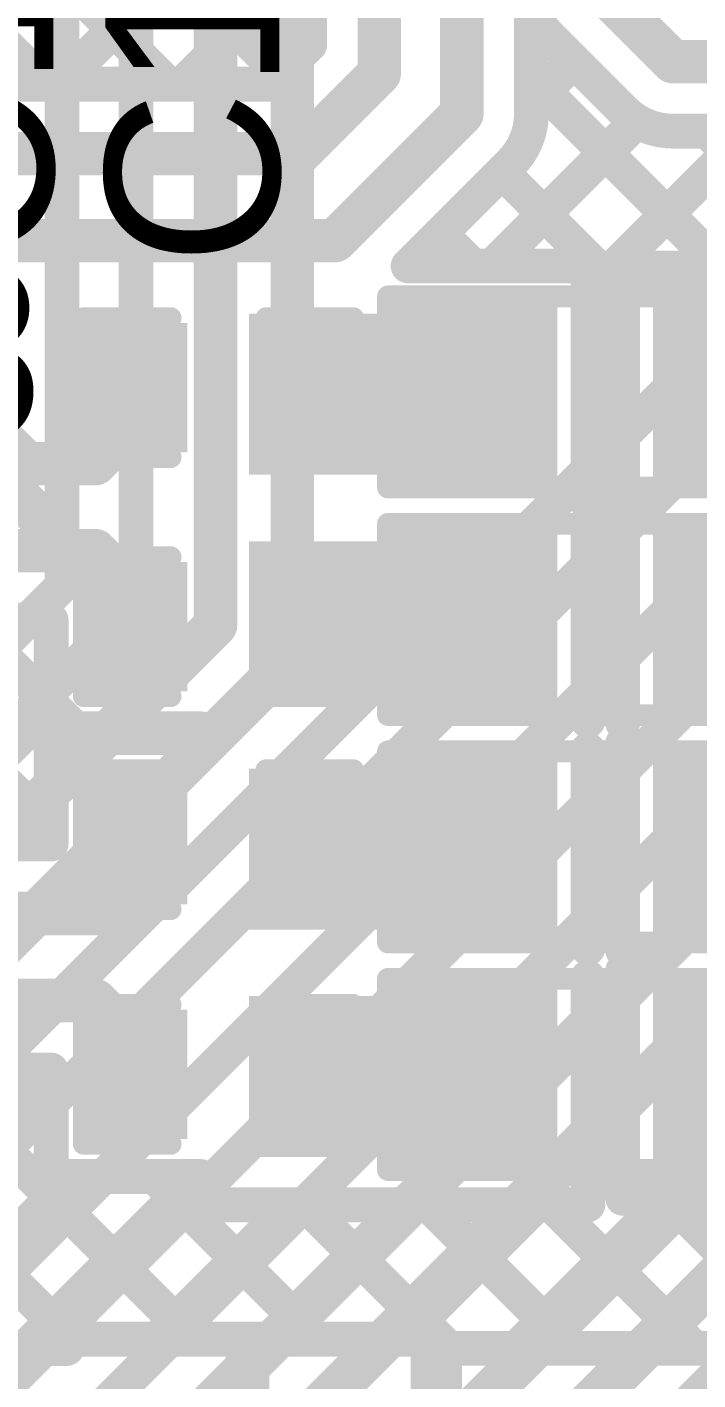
# Model space of a CAD drawing. Header units: millimetres. Extents: x -0.57 to 2.98, y -0.65 to 2.86.
# Drawn here: x 1.542 to 1.6963, y 0.2257 to 0.537 of the extents above; entities that cross this region are included whole.
import ezdxf

# ---------------------------------------------------------------- set-up
doc = ezdxf.new("R2010")
doc.units = ezdxf.units.MM
doc.header["$MEASUREMENT"] = 0
for name, color, linetype in [('BottomLayer', 5, 'Continuous'), ('Mechanical2', 216, 'Continuous'), ('TopLayer', 1, 'Continuous'), ('TopOverlay', 2, 'Continuous'), ('TopPaste', 8, 'Continuous'), ('TopSolder', 216, 'Continuous')]:
    doc.layers.add(name, color=color, linetype=linetype)
doc.styles.add('Arial', font='', dxfattribs={"height": 0.2})
doc.styles.get('Arial').set_extended_font_data('Arial')

# ---------------------------------------------------------------- blocks, each defined once
blk = doc.blocks.new('C___0402_29')
at = {"layer": 'TopLayer'}
for points in [[(-0.0275, -0.0125), (-0.0275, 0.0125), (-0.0095, 0.0125), (-0.0095, -0.0125)], [(0.0095, -0.0125), (0.0095, 0.0125), (0.0275, 0.0125), (0.0275, -0.0125)]]:
    blk.add_hatch(color=1, dxfattribs=at).paths.add_polyline_path(points)
at = {"layer": 'TopPaste'}
for points in [[(-0.0275, -0.0125), (-0.0275, 0.0125), (-0.0095, 0.0125), (-0.0095, -0.0125)], [(0.0095, -0.0125), (0.0095, 0.0125), (0.0275, 0.0125), (0.0275, -0.0125)]]:
    blk.add_hatch(color=8, dxfattribs=at).paths.add_polyline_path(points)
at = {"layer": 'TopSolder'}
for points in [[(-0.02986, -0.01486), (-0.02986, 0.01486), (-0.00714, 0.01486), (-0.00714, -0.01486)], [(0.00714, -0.01486), (0.00714, 0.01486), (0.02986, 0.01486), (0.02986, -0.01486)]]:
    blk.add_hatch(color=216, dxfattribs=at).paths.add_polyline_path(points)
at = {"layer": 'TopOverlay', "const_width": 0.005}
for points in [[(-0.031, 0.016), (-0.011, 0.016)], [(-0.031, -0.016), (-0.031, 0.016)], [(0.011, 0.016), (0.031, 0.016)], [(0.031, -0.016), (0.031, 0.016)], [(-0.031, -0.016), (-0.011, -0.016)], [(0.011, -0.016), (0.031, -0.016)]]:
    blk.add_lwpolyline(points, dxfattribs=at)
at = {"layer": 'TopOverlay', "const_width": 0.0025}
for points in [[(-0.03225, 0.016, 1), (-0.02975, 0.016, 1)], [(-0.03225, 0.016, 1), (-0.02975, 0.016, 1)], [(-0.01225, 0.016, 1), (-0.00975, 0.016, 1)], [(0.00975, 0.016, 1), (0.01225, 0.016, 1)], [(0.02975, 0.016, 1), (0.03225, 0.016, 1)], [(0.02975, 0.016, 1), (0.03225, 0.016, 1)], [(-0.03225, -0.016, 1), (-0.02975, -0.016, 1)], [(-0.03225, -0.016, 1), (-0.02975, -0.016, 1)], [(-0.01225, -0.016, 1), (-0.00975, -0.016, 1)], [(0.00975, -0.016, 1), (0.01225, -0.016, 1)], [(0.02975, -0.016, 1), (0.03225, -0.016, 1)], [(0.02975, -0.016, 1), (0.03225, -0.016, 1)]]:
    blk.add_lwpolyline(points, format="xyb", close=True, dxfattribs=at)
blk = doc.blocks.new('C___0402_30')
at = {"layer": 'TopLayer'}
for points in [[(-0.0275, -0.0125), (-0.0275, 0.0125), (-0.0095, 0.0125), (-0.0095, -0.0125)], [(0.0095, -0.0125), (0.0095, 0.0125), (0.0275, 0.0125), (0.0275, -0.0125)]]:
    blk.add_hatch(color=1, dxfattribs=at).paths.add_polyline_path(points)
at = {"layer": 'TopPaste'}
for points in [[(-0.0275, -0.0125), (-0.0275, 0.0125), (-0.0095, 0.0125), (-0.0095, -0.0125)], [(0.0095, -0.0125), (0.0095, 0.0125), (0.0275, 0.0125), (0.0275, -0.0125)]]:
    blk.add_hatch(color=8, dxfattribs=at).paths.add_polyline_path(points)
at = {"layer": 'TopSolder'}
for points in [[(-0.02986, -0.01486), (-0.02986, 0.01486), (-0.00714, 0.01486), (-0.00714, -0.01486)], [(0.00714, -0.01486), (0.00714, 0.01486), (0.02986, 0.01486), (0.02986, -0.01486)]]:
    blk.add_hatch(color=216, dxfattribs=at).paths.add_polyline_path(points)
at = {"layer": 'TopOverlay', "const_width": 0.005}
for points in [[(-0.031, 0.016), (-0.011, 0.016)], [(-0.031, -0.016), (-0.031, 0.016)], [(0.011, 0.016), (0.031, 0.016)], [(0.031, -0.016), (0.031, 0.016)], [(-0.031, -0.016), (-0.011, -0.016)], [(0.011, -0.016), (0.031, -0.016)]]:
    blk.add_lwpolyline(points, dxfattribs=at)
at = {"layer": 'TopOverlay', "const_width": 0.0025}
for points in [[(-0.03225, 0.016, 1), (-0.02975, 0.016, 1)], [(-0.03225, 0.016, 1), (-0.02975, 0.016, 1)], [(-0.01225, 0.016, 1), (-0.00975, 0.016, 1)], [(0.00975, 0.016, 1), (0.01225, 0.016, 1)], [(0.02975, 0.016, 1), (0.03225, 0.016, 1)], [(0.02975, 0.016, 1), (0.03225, 0.016, 1)], [(-0.03225, -0.016, 1), (-0.02975, -0.016, 1)], [(-0.03225, -0.016, 1), (-0.02975, -0.016, 1)], [(-0.01225, -0.016, 1), (-0.00975, -0.016, 1)], [(0.00975, -0.016, 1), (0.01225, -0.016, 1)], [(0.02975, -0.016, 1), (0.03225, -0.016, 1)], [(0.02975, -0.016, 1), (0.03225, -0.016, 1)]]:
    blk.add_lwpolyline(points, format="xyb", close=True, dxfattribs=at)
blk = doc.blocks.new('C___0402_31')
at = {"layer": 'TopLayer'}
for points in [[(-0.0275, -0.0125), (-0.0275, 0.0125), (-0.0095, 0.0125), (-0.0095, -0.0125)], [(0.0095, -0.0125), (0.0095, 0.0125), (0.0275, 0.0125), (0.0275, -0.0125)]]:
    blk.add_hatch(color=1, dxfattribs=at).paths.add_polyline_path(points)
at = {"layer": 'TopPaste'}
for points in [[(-0.0275, -0.0125), (-0.0275, 0.0125), (-0.0095, 0.0125), (-0.0095, -0.0125)], [(0.0095, -0.0125), (0.0095, 0.0125), (0.0275, 0.0125), (0.0275, -0.0125)]]:
    blk.add_hatch(color=8, dxfattribs=at).paths.add_polyline_path(points)
at = {"layer": 'TopSolder'}
for points in [[(-0.02986, -0.01486), (-0.02986, 0.01486), (-0.00714, 0.01486), (-0.00714, -0.01486)], [(0.00714, -0.01486), (0.00714, 0.01486), (0.02986, 0.01486), (0.02986, -0.01486)]]:
    blk.add_hatch(color=216, dxfattribs=at).paths.add_polyline_path(points)
at = {"layer": 'TopOverlay', "const_width": 0.005}
for points in [[(-0.031, 0.016), (-0.011, 0.016)], [(-0.031, -0.016), (-0.031, 0.016)], [(0.011, 0.016), (0.031, 0.016)], [(0.031, -0.016), (0.031, 0.016)], [(-0.031, -0.016), (-0.011, -0.016)], [(0.011, -0.016), (0.031, -0.016)]]:
    blk.add_lwpolyline(points, dxfattribs=at)
at = {"layer": 'TopOverlay', "const_width": 0.0025}
for points in [[(-0.03225, 0.016, 1), (-0.02975, 0.016, 1)], [(-0.03225, 0.016, 1), (-0.02975, 0.016, 1)], [(-0.01225, 0.016, 1), (-0.00975, 0.016, 1)], [(0.00975, 0.016, 1), (0.01225, 0.016, 1)], [(0.02975, 0.016, 1), (0.03225, 0.016, 1)], [(0.02975, 0.016, 1), (0.03225, 0.016, 1)], [(-0.03225, -0.016, 1), (-0.02975, -0.016, 1)], [(-0.03225, -0.016, 1), (-0.02975, -0.016, 1)], [(-0.01225, -0.016, 1), (-0.00975, -0.016, 1)], [(0.00975, -0.016, 1), (0.01225, -0.016, 1)], [(0.02975, -0.016, 1), (0.03225, -0.016, 1)], [(0.02975, -0.016, 1), (0.03225, -0.016, 1)]]:
    blk.add_lwpolyline(points, format="xyb", close=True, dxfattribs=at)
blk = doc.blocks.new('C___0402_32')
at = {"layer": 'TopLayer'}
for points in [[(-0.0275, -0.0125), (-0.0275, 0.0125), (-0.0095, 0.0125), (-0.0095, -0.0125)], [(0.0095, -0.0125), (0.0095, 0.0125), (0.0275, 0.0125), (0.0275, -0.0125)]]:
    blk.add_hatch(color=1, dxfattribs=at).paths.add_polyline_path(points)
at = {"layer": 'TopPaste'}
for points in [[(-0.0275, -0.0125), (-0.0275, 0.0125), (-0.0095, 0.0125), (-0.0095, -0.0125)], [(0.0095, -0.0125), (0.0095, 0.0125), (0.0275, 0.0125), (0.0275, -0.0125)]]:
    blk.add_hatch(color=8, dxfattribs=at).paths.add_polyline_path(points)
at = {"layer": 'TopSolder'}
for points in [[(-0.02986, -0.01486), (-0.02986, 0.01486), (-0.00714, 0.01486), (-0.00714, -0.01486)], [(0.00714, -0.01486), (0.00714, 0.01486), (0.02986, 0.01486), (0.02986, -0.01486)]]:
    blk.add_hatch(color=216, dxfattribs=at).paths.add_polyline_path(points)
at = {"layer": 'TopOverlay', "const_width": 0.005}
for points in [[(-0.031, 0.016), (-0.011, 0.016)], [(-0.031, -0.016), (-0.031, 0.016)], [(0.011, 0.016), (0.031, 0.016)], [(0.031, -0.016), (0.031, 0.016)], [(-0.031, -0.016), (-0.011, -0.016)], [(0.011, -0.016), (0.031, -0.016)]]:
    blk.add_lwpolyline(points, dxfattribs=at)
at = {"layer": 'TopOverlay', "const_width": 0.0025}
for points in [[(-0.03225, 0.016, 1), (-0.02975, 0.016, 1)], [(-0.03225, 0.016, 1), (-0.02975, 0.016, 1)], [(-0.01225, 0.016, 1), (-0.00975, 0.016, 1)], [(0.00975, 0.016, 1), (0.01225, 0.016, 1)], [(0.02975, 0.016, 1), (0.03225, 0.016, 1)], [(0.02975, 0.016, 1), (0.03225, 0.016, 1)], [(-0.03225, -0.016, 1), (-0.02975, -0.016, 1)], [(-0.03225, -0.016, 1), (-0.02975, -0.016, 1)], [(-0.01225, -0.016, 1), (-0.00975, -0.016, 1)], [(0.00975, -0.016, 1), (0.01225, -0.016, 1)], [(0.02975, -0.016, 1), (0.03225, -0.016, 1)], [(0.02975, -0.016, 1), (0.03225, -0.016, 1)]]:
    blk.add_lwpolyline(points, format="xyb", close=True, dxfattribs=at)
blk = doc.blocks.new('SOLDER_BRIDGE_298')
at = {"layer": 'TopLayer'}
for points in [[(-0.045, -0.0175), (-0.045, 0.0175), (-0.015, 0.0175), (-0.015, -0.0175)], [(0.015, -0.0175), (0.015, 0.0175), (0.045, 0.0175), (0.045, -0.0175)]]:
    blk.add_hatch(color=1, dxfattribs=at).paths.add_polyline_path(points)
at = {"layer": 'TopPaste'}
for points in [[(-0.045, -0.0175), (-0.045, 0.0175), (-0.015, 0.0175), (-0.015, -0.0175)], [(0.015, -0.0175), (0.015, 0.0175), (0.045, 0.0175), (0.045, -0.0175)]]:
    blk.add_hatch(color=8, dxfattribs=at).paths.add_polyline_path(points)
at = {"layer": 'TopSolder'}
for points in [[(-0.049, -0.0215), (-0.049, 0.0215), (-0.011, 0.0215), (-0.011, -0.0215)], [(0.011, -0.0215), (0.011, 0.0215), (0.049, 0.0215), (0.049, -0.0215)]]:
    blk.add_hatch(color=216, dxfattribs=at).paths.add_polyline_path(points)
at = {"layer": 'TopOverlay', "const_width": 0.005}
for points in [[(-0.05, -0.022), (-0.05, 0.022)], [(-0.05, 0.022), (0.05, 0.022)], [(0.05, -0.022), (0.05, 0.022)], [(-0.05, -0.022), (0.05, -0.022)]]:
    blk.add_lwpolyline(points, dxfattribs=at)
at = {"layer": 'TopOverlay', "const_width": 0.0025}
for points in [[(-0.05125, 0.022, 1), (-0.04875, 0.022, 1)], [(-0.05125, 0.022, 1), (-0.04875, 0.022, 1)], [(0.04875, 0.022, 1), (0.05125, 0.022, 1)], [(0.04875, 0.022, 1), (0.05125, 0.022, 1)], [(-0.05125, -0.022, 1), (-0.04875, -0.022, 1)], [(-0.05125, -0.022, 1), (-0.04875, -0.022, 1)], [(0.04875, -0.022, 1), (0.05125, -0.022, 1)], [(0.04875, -0.022, 1), (0.05125, -0.022, 1)]]:
    blk.add_lwpolyline(points, format="xyb", close=True, dxfattribs=at)
blk = doc.blocks.new('SOLDER_BRIDGE_299')
at = {"layer": 'TopLayer'}
for points in [[(-0.045, -0.0175), (-0.045, 0.0175), (-0.015, 0.0175), (-0.015, -0.0175)], [(0.015, -0.0175), (0.015, 0.0175), (0.045, 0.0175), (0.045, -0.0175)]]:
    blk.add_hatch(color=1, dxfattribs=at).paths.add_polyline_path(points)
at = {"layer": 'TopPaste'}
for points in [[(-0.045, -0.0175), (-0.045, 0.0175), (-0.015, 0.0175), (-0.015, -0.0175)], [(0.015, -0.0175), (0.015, 0.0175), (0.045, 0.0175), (0.045, -0.0175)]]:
    blk.add_hatch(color=8, dxfattribs=at).paths.add_polyline_path(points)
at = {"layer": 'TopSolder'}
for points in [[(-0.049, -0.0215), (-0.049, 0.0215), (-0.011, 0.0215), (-0.011, -0.0215)], [(0.011, -0.0215), (0.011, 0.0215), (0.049, 0.0215), (0.049, -0.0215)]]:
    blk.add_hatch(color=216, dxfattribs=at).paths.add_polyline_path(points)
at = {"layer": 'TopOverlay', "const_width": 0.005}
for points in [[(-0.05, -0.022), (-0.05, 0.022)], [(-0.05, 0.022), (0.05, 0.022)], [(0.05, -0.022), (0.05, 0.022)], [(-0.05, -0.022), (0.05, -0.022)]]:
    blk.add_lwpolyline(points, dxfattribs=at)
at = {"layer": 'TopOverlay', "const_width": 0.0025}
for points in [[(-0.05125, 0.022, 1), (-0.04875, 0.022, 1)], [(-0.05125, 0.022, 1), (-0.04875, 0.022, 1)], [(0.04875, 0.022, 1), (0.05125, 0.022, 1)], [(0.04875, 0.022, 1), (0.05125, 0.022, 1)], [(-0.05125, -0.022, 1), (-0.04875, -0.022, 1)], [(-0.05125, -0.022, 1), (-0.04875, -0.022, 1)], [(0.04875, -0.022, 1), (0.05125, -0.022, 1)], [(0.04875, -0.022, 1), (0.05125, -0.022, 1)]]:
    blk.add_lwpolyline(points, format="xyb", close=True, dxfattribs=at)
blk = doc.blocks.new('SOLDER_BRIDGE_300')
at = {"layer": 'TopLayer'}
for points in [[(-0.045, -0.0175), (-0.045, 0.0175), (-0.015, 0.0175), (-0.015, -0.0175)], [(0.015, -0.0175), (0.015, 0.0175), (0.045, 0.0175), (0.045, -0.0175)]]:
    blk.add_hatch(color=1, dxfattribs=at).paths.add_polyline_path(points)
at = {"layer": 'TopPaste'}
for points in [[(-0.045, -0.0175), (-0.045, 0.0175), (-0.015, 0.0175), (-0.015, -0.0175)], [(0.015, -0.0175), (0.015, 0.0175), (0.045, 0.0175), (0.045, -0.0175)]]:
    blk.add_hatch(color=8, dxfattribs=at).paths.add_polyline_path(points)
at = {"layer": 'TopSolder'}
for points in [[(-0.049, -0.0215), (-0.049, 0.0215), (-0.011, 0.0215), (-0.011, -0.0215)], [(0.011, -0.0215), (0.011, 0.0215), (0.049, 0.0215), (0.049, -0.0215)]]:
    blk.add_hatch(color=216, dxfattribs=at).paths.add_polyline_path(points)
at = {"layer": 'TopOverlay', "const_width": 0.005}
for points in [[(-0.05, -0.022), (-0.05, 0.022)], [(-0.05, 0.022), (0.05, 0.022)], [(0.05, -0.022), (0.05, 0.022)], [(-0.05, -0.022), (0.05, -0.022)]]:
    blk.add_lwpolyline(points, dxfattribs=at)
at = {"layer": 'TopOverlay', "const_width": 0.0025}
for points in [[(-0.05125, 0.022, 1), (-0.04875, 0.022, 1)], [(-0.05125, 0.022, 1), (-0.04875, 0.022, 1)], [(0.04875, 0.022, 1), (0.05125, 0.022, 1)], [(0.04875, 0.022, 1), (0.05125, 0.022, 1)], [(-0.05125, -0.022, 1), (-0.04875, -0.022, 1)], [(-0.05125, -0.022, 1), (-0.04875, -0.022, 1)], [(0.04875, -0.022, 1), (0.05125, -0.022, 1)], [(0.04875, -0.022, 1), (0.05125, -0.022, 1)]]:
    blk.add_lwpolyline(points, format="xyb", close=True, dxfattribs=at)
blk = doc.blocks.new('SOLDER_BRIDGE_301')
at = {"layer": 'TopLayer'}
for points in [[(-0.045, -0.0175), (-0.045, 0.0175), (-0.015, 0.0175), (-0.015, -0.0175)], [(0.015, -0.0175), (0.015, 0.0175), (0.045, 0.0175), (0.045, -0.0175)]]:
    blk.add_hatch(color=1, dxfattribs=at).paths.add_polyline_path(points)
at = {"layer": 'TopPaste'}
for points in [[(-0.045, -0.0175), (-0.045, 0.0175), (-0.015, 0.0175), (-0.015, -0.0175)], [(0.015, -0.0175), (0.015, 0.0175), (0.045, 0.0175), (0.045, -0.0175)]]:
    blk.add_hatch(color=8, dxfattribs=at).paths.add_polyline_path(points)
at = {"layer": 'TopSolder'}
for points in [[(-0.049, -0.0215), (-0.049, 0.0215), (-0.011, 0.0215), (-0.011, -0.0215)], [(0.011, -0.0215), (0.011, 0.0215), (0.049, 0.0215), (0.049, -0.0215)]]:
    blk.add_hatch(color=216, dxfattribs=at).paths.add_polyline_path(points)
at = {"layer": 'TopOverlay', "const_width": 0.005}
for points in [[(-0.05, -0.022), (-0.05, 0.022)], [(-0.05, 0.022), (0.05, 0.022)], [(0.05, -0.022), (0.05, 0.022)], [(-0.05, -0.022), (0.05, -0.022)]]:
    blk.add_lwpolyline(points, dxfattribs=at)
at = {"layer": 'TopOverlay', "const_width": 0.0025}
for points in [[(-0.05125, 0.022, 1), (-0.04875, 0.022, 1)], [(-0.05125, 0.022, 1), (-0.04875, 0.022, 1)], [(0.04875, 0.022, 1), (0.05125, 0.022, 1)], [(0.04875, 0.022, 1), (0.05125, 0.022, 1)], [(-0.05125, -0.022, 1), (-0.04875, -0.022, 1)], [(-0.05125, -0.022, 1), (-0.04875, -0.022, 1)], [(0.04875, -0.022, 1), (0.05125, -0.022, 1)], [(0.04875, -0.022, 1), (0.05125, -0.022, 1)]]:
    blk.add_lwpolyline(points, format="xyb", close=True, dxfattribs=at)

msp = doc.modelspace()

# ---------------------------------------------------------------- hatches: boundary and pattern name
at = {"layer": 'TopLayer'}
for points in [[(1.593, 0.434), (1.66, 0.434), (1.66, 0.471), (1.593, 0.471)], [(1.593, 0.38167), (1.66, 0.38167), (1.66, 0.41867), (1.593, 0.41867)], [(1.593, 0.32933), (1.66, 0.32933), (1.66, 0.36633), (1.593, 0.36633)], [(1.593, 0.277), (1.66, 0.277), (1.66, 0.314), (1.593, 0.314)]]:
    msp.add_hatch(color=1, dxfattribs=at).paths.add_polyline_path(points)

# ---------------------------------------------------------------- linework, layer by layer
at = {"layer": 'BottomLayer'}
for points, const_width in [([(1.60299, 0.39199), (1.60299, 0.81955)], 0.01), ([(1.58531, 0.39931), (1.58531, 0.81223)], 0.01), ([(1.567, 0.404), (1.567, 0.70904)], 0.008), ([(1.55, 0.40837), (1.55, 0.703)], 0.008), ([(1.64, 0.21446), (2.01131, 0.58577)], 0.01), ([(1.658, 0.207), (2.02931, 0.57831)], 0.01), ([(1.291, -0.073), (1.93869, 0.57469)], 0.01), ([(1.31682, 0.00382), (1.88962, 0.57662)], 0.008), ([(1.30001, -0.03968), (1.908, 0.56831)], 0.008), ([(1.45073, 0.06127), (1.95669, 0.56723)], 0.01), ([(1.343, 0.085), (1.81636, 0.55836)], 0.008), ([(1.34432, 0.05732), (1.832, 0.545)], 0.008), ([(1.344, 0.108), (1.738, 0.502)], 0.008), ([(1.46663, 0.325), (1.55, 0.40837)], 0.008), ([(1.473, 0.31), (1.567, 0.404)], 0.008), ([(1.443, 0.257), (1.58531, 0.39931)], 0.01), ([(1.446, 0.235), (1.60299, 0.39199)], 0.01), ([(1.674, 0.20037), (1.86622, 0.39259)], 0.008), ([(1.67561, 0.1975), (1.8678, 0.38969)], 0.008)]:
    msp.add_lwpolyline(points, dxfattribs=dict(at, const_width=const_width))
for points, const_width in [([(1.548, 0.40837, 1), (1.552, 0.40837, 1)], 0.004), ([(1.548, 0.40837, 1), (1.552, 0.40837, 1)], 0.004), ([(1.565, 0.404, 1), (1.569, 0.404, 1)], 0.004), ([(1.565, 0.404, 1), (1.569, 0.404, 1)], 0.004), ([(1.58281, 0.39931, 1), (1.58781, 0.39931, 1)], 0.005), ([(1.58281, 0.39931, 1), (1.58781, 0.39931, 1)], 0.005), ([(1.60049, 0.39199, 1), (1.60549, 0.39199, 1)], 0.005), ([(1.60049, 0.39199, 1), (1.60549, 0.39199, 1)], 0.005)]:
    msp.add_lwpolyline(points, format="xyb", close=True, dxfattribs=dict(at, const_width=const_width))
at = {"layer": 'Mechanical2', "const_width": 0.01}
msp.add_lwpolyline([(1.75783, 2.80917, -6.230382), (0.64896, 2.81029)], format="xyb", dxfattribs=at)
at = {"layer": 'TopLayer'}
for points, const_width in [([(1.44454, 0.682), (1.60031, 0.52623)], 0.008), ([(1.607, 0.53291), (1.607, 0.65148)], 0.008), ([(1.623, 0.52628), (1.623, 0.65148)], 0.01), ([(1.642, 0.517), (1.642, 0.63914)], 0.01), ([(1.48269, 0.61557), (1.57443, 0.52382)], 0.008), ([(1.48427, 0.48699), (1.607, 0.60972)], 0.008), ([(1.47165, 0.59832), (1.54615, 0.52382)], 0.008), ([(1.54938, 0.52382), (1.607, 0.58144)], 0.008), ([(1.57767, 0.52382), (1.607, 0.55316)], 0.008), ([(1.67331, 0.54623), (1.69054, 0.529)], 0.01), ([(1.658, 0.517), (1.658, 0.54159)], 0.008), ([(1.66201, 0.53491), (1.67922, 0.5177)], 0.008), ([(1.59791, 0.52382), (1.607, 0.53291)], 0.008), ([(1.658, 0.5193), (1.66781, 0.52911)], 0.008), ([(1.69054, 0.529), (1.757, 0.529)], 0.01), ([(1.60454, 0.50782), (1.623, 0.52628)], 0.01), ([(1.52857, 0.52382), (1.59791, 0.52382)], 0.008), ([(1.658, 0.52511), (1.70161, 0.4815)], 0.008), ([(1.61282, 0.48782), (1.642, 0.517)], 0.01), ([(1.64898, 0.482), (1.68228, 0.5153)], 0.008), ([(1.671, 0.47573), (1.70827, 0.513)], 0.008), ([(1.69054, 0.513), (1.757, 0.513)], 0.008), ([(1.69839, 0.513), (1.72989, 0.4815)], 0.008), ([(1.52857, 0.50782), (1.60454, 0.50782)], 0.01), ([(1.62963, 0.482), (1.6533, 0.50567)], 0.008), ([(1.65123, 0.5036), (1.679, 0.47583)], 0.008), ([(1.53686, 0.48782), (1.61282, 0.48782)], 0.01), ([(1.63708, 0.48946), (1.64454, 0.482)], 0.008), ([(1.62963, 0.482), (1.671, 0.482)], 0.008), ([(1.671, 0.42967), (1.671, 0.4815)], 0.008), ([(1.671, 0.42967), (1.671, 0.4815)], 0.008), ([(1.679, 0.4815), (1.731, 0.4815)], 0.008), ([(1.679, 0.42917), (1.679, 0.4815)], 0.008), ([(1.5635, 0.45), (1.5675, 0.454)], 0.01), ([(1.671, 0.45554), (1.679, 0.44754)], 0.008), ([(1.671, 0.44745), (1.679, 0.45545)], 0.008), ([(1.5635, 0.44236), (1.5635, 0.45)], 0.01), ([(1.531, 0.4475), (1.542, 0.4365)], 0.01), ([(1.55764, 0.4365), (1.5635, 0.44236)], 0.01), ([(1.542, 0.4365), (1.55764, 0.4365)], 0.01), ([(1.671, 0.42726), (1.679, 0.41926)], 0.008), ([(1.671, 0.41917), (1.679, 0.42717)], 0.008), ([(1.671, 0.37733), (1.671, 0.423)], 0.008), ([(1.671, 0.37733), (1.671, 0.423)], 0.008), ([(1.679, 0.37683), (1.679, 0.4245)], 0.008), ([(1.53372, 0.4165), (1.55764, 0.4165)], 0.01), ([(1.55764, 0.4165), (1.5635, 0.41064)], 0.01), ([(1.5635, 0.403), (1.5635, 0.41064)], 0.01), ([(1.5635, 0.403), (1.5675, 0.399)], 0.01), ([(1.52615, 0.4024), (1.5475, 0.38105)], 0.008), ([(1.4877, 0.349), (1.5392, 0.4005)], 0.008), ([(1.53372, 0.4005), (1.5475, 0.4005)], 0.008), ([(1.5475, 0.3755), (1.5475, 0.4005)], 0.008), ([(1.671, 0.39897), (1.679, 0.39097)], 0.008), ([(1.671, 0.39088), (1.679, 0.39888)], 0.008), ([(1.508, 0.39227), (1.5475, 0.35277)], 0.008), ([(1.51598, 0.349), (1.5475, 0.38052)], 0.008), ([(1.5475, 0.38105), (1.55305, 0.3755)], 0.008), ([(1.5475, 0.3755), (1.582, 0.3755)], 0.008), ([(1.5475, 0.3735), (1.582, 0.3735)], 0.008), ([(1.5475, 0.349), (1.5475, 0.3735)], 0.008), ([(1.671, 0.37069), (1.679, 0.36269)], 0.008), ([(1.671, 0.325), (1.671, 0.37067)], 0.008), ([(1.671, 0.325), (1.671, 0.37067)], 0.008), ([(1.671, 0.3626), (1.679, 0.3706)], 0.008), ([(1.679, 0.3245), (1.679, 0.37217)], 0.008), ([(1.5635, 0.346), (1.5675, 0.35)], 0.01), ([(1.41007, 0.349), (1.5475, 0.349)], 0.008), ([(1.5635, 0.33886), (1.5635, 0.346)], 0.01), ([(1.671, 0.3424), (1.679, 0.3344)], 0.008), ([(1.671, 0.33431), (1.679, 0.34231)], 0.008), ([(1.55764, 0.333), (1.5635, 0.33886)], 0.01), ([(1.41007, 0.333), (1.55764, 0.333)], 0.01), ([(1.679, 0.2675), (1.679, 0.31983)], 0.008), ([(1.671, 0.2675), (1.671, 0.31833)], 0.008), ([(1.671, 0.2675), (1.671, 0.31833)], 0.008), ([(1.41836, 0.313), (1.55764, 0.313)], 0.01), ([(1.55764, 0.313), (1.5635, 0.30714)], 0.01), ([(1.671, 0.31412), (1.679, 0.30612)], 0.008), ([(1.671, 0.30603), (1.679, 0.31403)], 0.008), ([(1.5635, 0.3), (1.5635, 0.30714)], 0.01), ([(1.5635, 0.3), (1.5675, 0.296)], 0.01), ([(1.43785, 0.297), (1.5475, 0.297)], 0.008), ([(1.48476, 0.23293), (1.5475, 0.29567)], 0.008), ([(1.49013, 0.297), (1.55204, 0.23509)], 0.008), ([(1.51841, 0.297), (1.58033, 0.23509)], 0.008), ([(1.5475, 0.2725), (1.5475, 0.297)], 0.008), ([(1.671, 0.28584), (1.679, 0.27784)], 0.008), ([(1.671, 0.27774), (1.679, 0.28574)], 0.008), ([(1.51305, 0.23293), (1.55262, 0.2725)], 0.008), ([(1.54133, 0.23293), (1.5809, 0.2725)], 0.008), ([(1.5475, 0.2725), (1.582, 0.2725)], 0.008), ([(1.5712, 0.2725), (1.60861, 0.23509)], 0.008), ([(1.582, 0.266), (1.582, 0.2725)], 0.008), ([(1.65454, 0.233), (1.68904, 0.2675)], 0.008), ([(1.679, 0.2675), (1.731, 0.2675)], 0.008), ([(1.68282, 0.233), (1.71732, 0.2675)], 0.008), ([(1.68934, 0.2675), (1.72384, 0.233)], 0.008), ([(1.57177, 0.23509), (1.60269, 0.266)], 0.008), ([(1.582, 0.266), (1.671, 0.266)], 0.008), ([(1.60006, 0.23509), (1.63097, 0.266)], 0.008), ([(1.60598, 0.266), (1.63898, 0.233)], 0.008), ([(1.62834, 0.23509), (1.65926, 0.266)], 0.008), ([(1.63427, 0.266), (1.66727, 0.233)], 0.008), ([(1.66255, 0.266), (1.69555, 0.233)], 0.008), ([(1.48269, 0.23293), (1.55113, 0.23293)], 0.008), ([(1.55113, 0.23509), (1.63425, 0.23509)], 0.008), ([(1.63425, 0.18443), (1.63425, 0.23509)], 0.008), ([(1.638, 0.233), (1.779, 0.233)], 0.008), ([(1.638, 0.1818), (1.638, 0.233)], 0.008), ([(1.59269, 0.19746), (1.59269, 0.23109)], 0.01)]:
    msp.add_lwpolyline(points, dxfattribs=dict(at, const_width=const_width))
at = {"layer": 'TopLayer', "const_width": 0.008}
for points in [[(1.662, 0.53492, -0.123336), (1.658, 0.54159)], [(1.66201, 0.53491, -0.123647), (1.658, 0.54159)], [(1.658, 0.517, -0.199231), (1.6533, 0.50567)], [(1.658, 0.517, -0.198912), (1.65331, 0.50569)], [(1.69054, 0.513, -0.199231), (1.67922, 0.5177)], [(1.69054, 0.513, -0.198912), (1.67923, 0.51769)]]:
    msp.add_lwpolyline(points, format="xyb", dxfattribs=at)
at = {"layer": 'TopLayer'}
for points, const_width in [([(1.66, 0.53492, 1), (1.664, 0.53492, 1)], 0.004), ([(1.66001, 0.53491, 1), (1.66401, 0.53491, 1)], 0.004), ([(1.66001, 0.53491, 1), (1.66401, 0.53491, 1)], 0.004), ([(1.605, 0.53291, 1), (1.609, 0.53291, 1)], 0.004), ([(1.605, 0.53291, 1), (1.609, 0.53291, 1)], 0.004), ([(1.66581, 0.52911, 1), (1.66981, 0.52911, 1)], 0.004), ([(1.68804, 0.529, 1), (1.69304, 0.529, 1)], 0.005), ([(1.68804, 0.529, 1), (1.69304, 0.529, 1)], 0.005), ([(1.59831, 0.52623, 1), (1.60231, 0.52623, 1)], 0.004), ([(1.6205, 0.52628, 1), (1.6255, 0.52628, 1)], 0.005), ([(1.6205, 0.52628, 1), (1.6255, 0.52628, 1)], 0.005), ([(1.54415, 0.52382, 1), (1.54815, 0.52382, 1)], 0.004), ([(1.54738, 0.52382, 1), (1.55138, 0.52382, 1)], 0.004), ([(1.57243, 0.52382, 1), (1.57643, 0.52382, 1)], 0.004), ([(1.57567, 0.52382, 1), (1.57967, 0.52382, 1)], 0.004), ([(1.59591, 0.52382, 1), (1.59991, 0.52382, 1)], 0.004), ([(1.59591, 0.52382, 1), (1.59991, 0.52382, 1)], 0.004), ([(1.656, 0.52511, 1), (1.66, 0.52511, 1)], 0.004), ([(1.656, 0.5193, 1), (1.66, 0.5193, 1)], 0.004), ([(1.6395, 0.517, 1), (1.6445, 0.517, 1)], 0.005), ([(1.6395, 0.517, 1), (1.6445, 0.517, 1)], 0.005), ([(1.656, 0.517, 1), (1.66, 0.517, 1)], 0.004), ([(1.656, 0.517, 1), (1.66, 0.517, 1)], 0.004), ([(1.656, 0.517, 1), (1.66, 0.517, 1)], 0.004), ([(1.67722, 0.5177, 1), (1.68122, 0.5177, 1)], 0.004), ([(1.67722, 0.5177, 1), (1.68122, 0.5177, 1)], 0.004), ([(1.67723, 0.51769, 1), (1.68123, 0.51769, 1)], 0.004), ([(1.68028, 0.5153, 1), (1.68428, 0.5153, 1)], 0.004), ([(1.68854, 0.513, 1), (1.69254, 0.513, 1)], 0.004), ([(1.68854, 0.513, 1), (1.69254, 0.513, 1)], 0.004), ([(1.68854, 0.513, 1), (1.69254, 0.513, 1)], 0.004), ([(1.69639, 0.513, 1), (1.70039, 0.513, 1)], 0.004), ([(1.60204, 0.50782, 1), (1.60704, 0.50782, 1)], 0.005), ([(1.60204, 0.50782, 1), (1.60704, 0.50782, 1)], 0.005), ([(1.64923, 0.5036, 1), (1.65323, 0.5036, 1)], 0.004), ([(1.6513, 0.50567, 1), (1.6553, 0.50567, 1)], 0.004), ([(1.6513, 0.50567, 1), (1.6553, 0.50567, 1)], 0.004), ([(1.65131, 0.50569, 1), (1.65531, 0.50569, 1)], 0.004), ([(1.61032, 0.48782, 1), (1.61532, 0.48782, 1)], 0.005), ([(1.61032, 0.48782, 1), (1.61532, 0.48782, 1)], 0.005), ([(1.63508, 0.48946, 1), (1.63908, 0.48946, 1)], 0.004), ([(1.62763, 0.482, 1), (1.63163, 0.482, 1)], 0.004), ([(1.62763, 0.482, 1), (1.63163, 0.482, 1)], 0.004), ([(1.64254, 0.482, 1), (1.64654, 0.482, 1)], 0.004), ([(1.64698, 0.482, 1), (1.65098, 0.482, 1)], 0.004), ([(1.669, 0.482, 1), (1.673, 0.482, 1)], 0.004), ([(1.669, 0.4815, 1), (1.673, 0.4815, 1)], 0.004), ([(1.669, 0.4815, 1), (1.673, 0.4815, 1)], 0.004), ([(1.677, 0.4815, 1), (1.681, 0.4815, 1)], 0.004), ([(1.677, 0.4815, 1), (1.681, 0.4815, 1)], 0.004), ([(1.669, 0.47573, 1), (1.673, 0.47573, 1)], 0.004), ([(1.677, 0.47583, 1), (1.681, 0.47583, 1)], 0.004), ([(1.565, 0.454, 1), (1.57, 0.454, 1)], 0.005), ([(1.669, 0.45554, 1), (1.673, 0.45554, 1)], 0.004), ([(1.677, 0.45545, 1), (1.681, 0.45545, 1)], 0.004), ([(1.561, 0.45, 1), (1.566, 0.45, 1)], 0.005), ([(1.561, 0.45, 1), (1.566, 0.45, 1)], 0.005), ([(1.669, 0.44745, 1), (1.673, 0.44745, 1)], 0.004), ([(1.677, 0.44754, 1), (1.681, 0.44754, 1)], 0.004), ([(1.561, 0.44236, 1), (1.566, 0.44236, 1)], 0.005), ([(1.561, 0.44236, 1), (1.566, 0.44236, 1)], 0.005), ([(1.5395, 0.4365, 1), (1.5445, 0.4365, 1)], 0.005), ([(1.5395, 0.4365, 1), (1.5445, 0.4365, 1)], 0.005), ([(1.55514, 0.4365, 1), (1.56014, 0.4365, 1)], 0.005), ([(1.55514, 0.4365, 1), (1.56014, 0.4365, 1)], 0.005), ([(1.669, 0.42967, 1), (1.673, 0.42967, 1)], 0.004), ([(1.669, 0.42967, 1), (1.673, 0.42967, 1)], 0.004), ([(1.677, 0.42917, 1), (1.681, 0.42917, 1)], 0.004), ([(1.669, 0.42726, 1), (1.673, 0.42726, 1)], 0.004), ([(1.677, 0.42717, 1), (1.681, 0.42717, 1)], 0.004), ([(1.669, 0.423, 1), (1.673, 0.423, 1)], 0.004), ([(1.669, 0.423, 1), (1.673, 0.423, 1)], 0.004), ([(1.677, 0.4245, 1), (1.681, 0.4245, 1)], 0.004), ([(1.55514, 0.4165, 1), (1.56014, 0.4165, 1)], 0.005), ([(1.55514, 0.4165, 1), (1.56014, 0.4165, 1)], 0.005), ([(1.669, 0.41917, 1), (1.673, 0.41917, 1)], 0.004), ([(1.677, 0.41926, 1), (1.681, 0.41926, 1)], 0.004), ([(1.561, 0.41064, 1), (1.566, 0.41064, 1)], 0.005), ([(1.561, 0.41064, 1), (1.566, 0.41064, 1)], 0.005), ([(1.561, 0.403, 1), (1.566, 0.403, 1)], 0.005), ([(1.561, 0.403, 1), (1.566, 0.403, 1)], 0.005), ([(1.5372, 0.4005, 1), (1.5412, 0.4005, 1)], 0.004), ([(1.5455, 0.4005, 1), (1.5495, 0.4005, 1)], 0.004), ([(1.5455, 0.4005, 1), (1.5495, 0.4005, 1)], 0.004), ([(1.565, 0.399, 1), (1.57, 0.399, 1)], 0.005), ([(1.669, 0.39897, 1), (1.673, 0.39897, 1)], 0.004), ([(1.677, 0.39888, 1), (1.681, 0.39888, 1)], 0.004), ([(1.669, 0.39088, 1), (1.673, 0.39088, 1)], 0.004), ([(1.677, 0.39097, 1), (1.681, 0.39097, 1)], 0.004), ([(1.5455, 0.38105, 1), (1.5495, 0.38105, 1)], 0.004), ([(1.5455, 0.38105, 1), (1.5495, 0.38105, 1)], 0.004), ([(1.5455, 0.38052, 1), (1.5495, 0.38052, 1)], 0.004), ([(1.669, 0.37733, 1), (1.673, 0.37733, 1)], 0.004), ([(1.669, 0.37733, 1), (1.673, 0.37733, 1)], 0.004), ([(1.677, 0.37683, 1), (1.681, 0.37683, 1)], 0.004), ([(1.5455, 0.3755, 1), (1.5495, 0.3755, 1)], 0.004), ([(1.5455, 0.3755, 1), (1.5495, 0.3755, 1)], 0.004), ([(1.5455, 0.3735, 1), (1.5495, 0.3735, 1)], 0.004), ([(1.5455, 0.3735, 1), (1.5495, 0.3735, 1)], 0.004), ([(1.55105, 0.3755, 1), (1.55505, 0.3755, 1)], 0.004), ([(1.58, 0.3755, 1), (1.584, 0.3755, 1)], 0.004), ([(1.58, 0.3735, 1), (1.584, 0.3735, 1)], 0.004), ([(1.669, 0.37069, 1), (1.673, 0.37069, 1)], 0.004), ([(1.669, 0.37067, 1), (1.673, 0.37067, 1)], 0.004), ([(1.669, 0.37067, 1), (1.673, 0.37067, 1)], 0.004), ([(1.677, 0.37217, 1), (1.681, 0.37217, 1)], 0.004), ([(1.677, 0.3706, 1), (1.681, 0.3706, 1)], 0.004), ([(1.669, 0.3626, 1), (1.673, 0.3626, 1)], 0.004), ([(1.677, 0.36269, 1), (1.681, 0.36269, 1)], 0.004), ([(1.5455, 0.35277, 1), (1.5495, 0.35277, 1)], 0.004), ([(1.565, 0.35, 1), (1.57, 0.35, 1)], 0.005), ([(1.5455, 0.349, 1), (1.5495, 0.349, 1)], 0.004), ([(1.5455, 0.349, 1), (1.5495, 0.349, 1)], 0.004), ([(1.561, 0.346, 1), (1.566, 0.346, 1)], 0.005), ([(1.561, 0.346, 1), (1.566, 0.346, 1)], 0.005), ([(1.669, 0.3424, 1), (1.673, 0.3424, 1)], 0.004), ([(1.677, 0.34231, 1), (1.681, 0.34231, 1)], 0.004), ([(1.561, 0.33886, 1), (1.566, 0.33886, 1)], 0.005), ([(1.561, 0.33886, 1), (1.566, 0.33886, 1)], 0.005), ([(1.55514, 0.333, 1), (1.56014, 0.333, 1)], 0.005), ([(1.55514, 0.333, 1), (1.56014, 0.333, 1)], 0.005), ([(1.669, 0.33431, 1), (1.673, 0.33431, 1)], 0.004), ([(1.677, 0.3344, 1), (1.681, 0.3344, 1)], 0.004), ([(1.669, 0.325, 1), (1.673, 0.325, 1)], 0.004), ([(1.669, 0.325, 1), (1.673, 0.325, 1)], 0.004), ([(1.677, 0.3245, 1), (1.681, 0.3245, 1)], 0.004), ([(1.677, 0.31983, 1), (1.681, 0.31983, 1)], 0.004), ([(1.669, 0.31833, 1), (1.673, 0.31833, 1)], 0.004), ([(1.669, 0.31833, 1), (1.673, 0.31833, 1)], 0.004), ([(1.55514, 0.313, 1), (1.56014, 0.313, 1)], 0.005), ([(1.55514, 0.313, 1), (1.56014, 0.313, 1)], 0.005), ([(1.669, 0.31412, 1), (1.673, 0.31412, 1)], 0.004), ([(1.677, 0.31403, 1), (1.681, 0.31403, 1)], 0.004), ([(1.561, 0.30714, 1), (1.566, 0.30714, 1)], 0.005), ([(1.561, 0.30714, 1), (1.566, 0.30714, 1)], 0.005), ([(1.669, 0.30603, 1), (1.673, 0.30603, 1)], 0.004), ([(1.677, 0.30612, 1), (1.681, 0.30612, 1)], 0.004), ([(1.561, 0.3, 1), (1.566, 0.3, 1)], 0.005), ([(1.561, 0.3, 1), (1.566, 0.3, 1)], 0.005), ([(1.5455, 0.297, 1), (1.5495, 0.297, 1)], 0.004), ([(1.5455, 0.297, 1), (1.5495, 0.297, 1)], 0.004), ([(1.5455, 0.29567, 1), (1.5495, 0.29567, 1)], 0.004), ([(1.565, 0.296, 1), (1.57, 0.296, 1)], 0.005), ([(1.669, 0.28584, 1), (1.673, 0.28584, 1)], 0.004), ([(1.677, 0.28574, 1), (1.681, 0.28574, 1)], 0.004), ([(1.669, 0.27774, 1), (1.673, 0.27774, 1)], 0.004), ([(1.677, 0.27784, 1), (1.681, 0.27784, 1)], 0.004), ([(1.5455, 0.2725, 1), (1.5495, 0.2725, 1)], 0.004), ([(1.5455, 0.2725, 1), (1.5495, 0.2725, 1)], 0.004), ([(1.55062, 0.2725, 1), (1.55462, 0.2725, 1)], 0.004), ([(1.5692, 0.2725, 1), (1.5732, 0.2725, 1)], 0.004), ([(1.5789, 0.2725, 1), (1.5829, 0.2725, 1)], 0.004), ([(1.58, 0.2725, 1), (1.584, 0.2725, 1)], 0.004), ([(1.58, 0.2725, 1), (1.584, 0.2725, 1)], 0.004), ([(1.669, 0.2675, 1), (1.673, 0.2675, 1)], 0.004), ([(1.669, 0.2675, 1), (1.673, 0.2675, 1)], 0.004), ([(1.677, 0.2675, 1), (1.681, 0.2675, 1)], 0.004), ([(1.677, 0.2675, 1), (1.681, 0.2675, 1)], 0.004), ([(1.68704, 0.2675, 1), (1.69104, 0.2675, 1)], 0.004), ([(1.68734, 0.2675, 1), (1.69134, 0.2675, 1)], 0.004), ([(1.58, 0.266, 1), (1.584, 0.266, 1)], 0.004), ([(1.58, 0.266, 1), (1.584, 0.266, 1)], 0.004), ([(1.60069, 0.266, 1), (1.60469, 0.266, 1)], 0.004), ([(1.60398, 0.266, 1), (1.60798, 0.266, 1)], 0.004), ([(1.62897, 0.266, 1), (1.63297, 0.266, 1)], 0.004), ([(1.63227, 0.266, 1), (1.63627, 0.266, 1)], 0.004), ([(1.65726, 0.266, 1), (1.66126, 0.266, 1)], 0.004), ([(1.66055, 0.266, 1), (1.66455, 0.266, 1)], 0.004), ([(1.669, 0.266, 1), (1.673, 0.266, 1)], 0.004), ([(1.53933, 0.23293, 1), (1.54333, 0.23293, 1)], 0.004), ([(1.54913, 0.23509, 1), (1.55313, 0.23509, 1)], 0.004), ([(1.54913, 0.23293, 1), (1.55313, 0.23293, 1)], 0.004), ([(1.55004, 0.23509, 1), (1.55404, 0.23509, 1)], 0.004), ([(1.56977, 0.23509, 1), (1.57377, 0.23509, 1)], 0.004), ([(1.57833, 0.23509, 1), (1.58233, 0.23509, 1)], 0.004), ([(1.59806, 0.23509, 1), (1.60206, 0.23509, 1)], 0.004), ([(1.60661, 0.23509, 1), (1.61061, 0.23509, 1)], 0.004), ([(1.62634, 0.23509, 1), (1.63034, 0.23509, 1)], 0.004), ([(1.63225, 0.23509, 1), (1.63625, 0.23509, 1)], 0.004), ([(1.63225, 0.23509, 1), (1.63625, 0.23509, 1)], 0.004), ([(1.636, 0.233, 1), (1.64, 0.233, 1)], 0.004), ([(1.636, 0.233, 1), (1.64, 0.233, 1)], 0.004), ([(1.63698, 0.233, 1), (1.64098, 0.233, 1)], 0.004), ([(1.65254, 0.233, 1), (1.65654, 0.233, 1)], 0.004), ([(1.66527, 0.233, 1), (1.66927, 0.233, 1)], 0.004), ([(1.68082, 0.233, 1), (1.68482, 0.233, 1)], 0.004), ([(1.69355, 0.233, 1), (1.69755, 0.233, 1)], 0.004), ([(1.59019, 0.23109, 1), (1.59519, 0.23109, 1)], 0.005)]:
    msp.add_lwpolyline(points, format="xyb", close=True, dxfattribs=dict(at, const_width=const_width))
at = {"layer": 'TopOverlay', "const_width": 0.01}
msp.add_lwpolyline([(1.524, 0.445), (1.5495, 0.4195)], dxfattribs=at)
at = {"layer": 'TopOverlay', "const_width": 0.005}
msp.add_lwpolyline([(1.547, 0.4195, 1), (1.552, 0.4195, 1)], format="xyb", close=True, dxfattribs=at)

# ---------------------------------------------------------------- block references
for name, p in [('SOLDER_BRIDGE_301', (1.675, 0.453)), ('C___0402_32', (1.586, 0.454)), ('SOLDER_BRIDGE_299', (1.675, 0.40067)), ('C___0402_30', (1.586, 0.399)), ('SOLDER_BRIDGE_300', (1.675, 0.34833)), ('C___0402_31', (1.586, 0.35)), ('SOLDER_BRIDGE_298', (1.675, 0.296)), ('C___0402_29', (1.586, 0.296))]:
    msp.add_blockref(name, p)

# ---------------------------------------------------------------- texts
at = {"layer": 'TopOverlay', "style": 'Arial'}
for s, p in [('C151', (1.54799, 0.48269)), ('C149', (1.59999, 0.48202))]:
    msp.add_text(s, height=0.04, rotation=90, dxfattribs=at).set_placement(p)
msp.add_text('SB98', height=0.04, dxfattribs=at).set_placement((1.40919, 0.44206))

doc.saveas('drawing.dxf')
